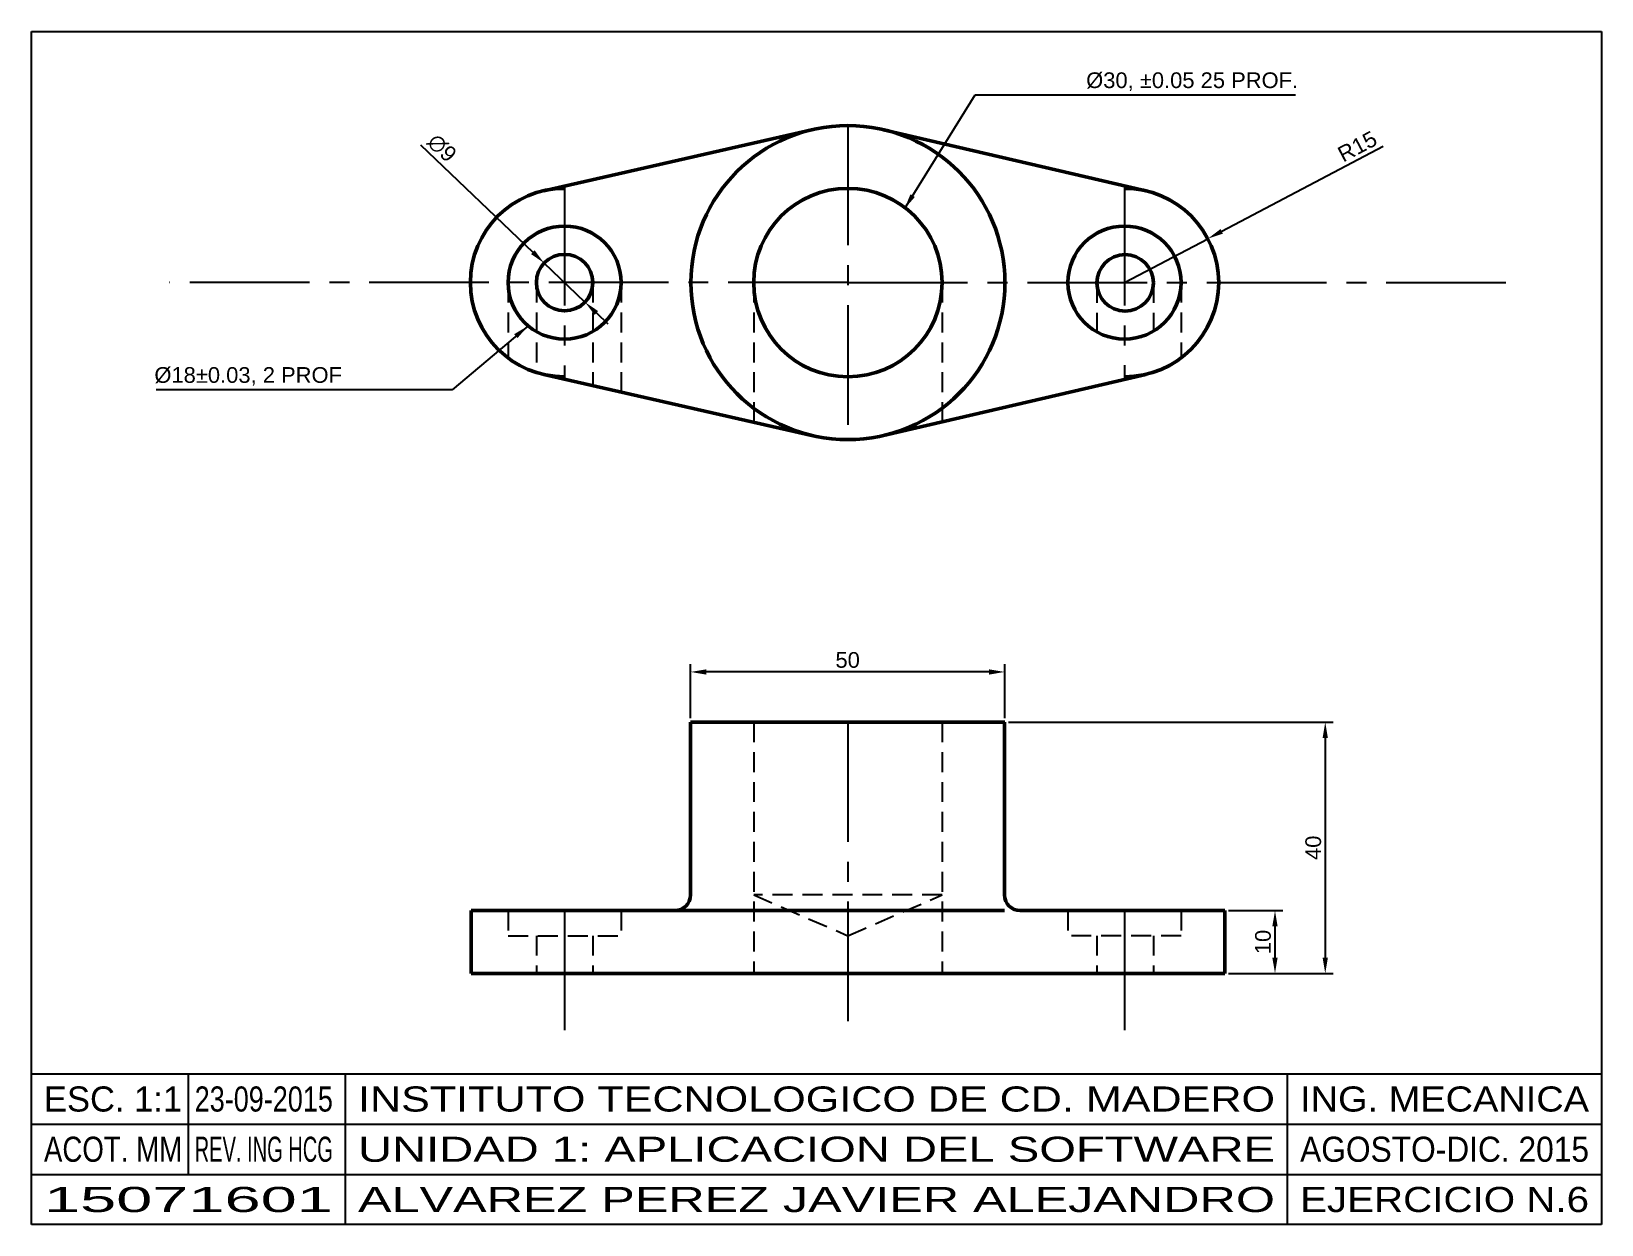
# Model space of a CAD drawing. Header units: millimetres. Extents: x 0 to 250, y 0 to 190.
import ezdxf
from ezdxf.enums import TextEntityAlignment as Align

# ---------------------------------------------------------------- set-up
doc = ezdxf.new("R2010")
doc.units = ezdxf.units.MM
doc.linetypes.add('CENTER2', pattern=[28.575, 19.05, -3.175, 3.175, -3.175])
doc.linetypes.add('HIDDEN2', pattern=[4.7625, 3.175, -1.5875])
doc.layers.get('0').update_dxf_attribs({"lineweight": 50})
doc.layers.add('COTAS', color=1, linetype='Continuous', lineweight=50)
for name, color, linetype in [('EJES', 4, 'CENTER2'), ('OCULTA', 3, 'HIDDEN2'), ('recuadro', 5, 'Continuous'), ('TEXTOS', 6, 'Continuous')]:
    doc.layers.add(name, color=color, linetype=linetype)
doc.styles.get("Standard").update_dxf_attribs({"font": 'ARIAL.TTF'})
doc.dimstyles.new('ISO-25', dxfattribs={"dimtxt": 2.5, "dimasz": 2.5, "dimexe": 1.25, "dimexo": 0.625, "dimtad": 1, "dimtxsty": 'Standard', "dimcen": 2.5, "dimadec": 0, "dimazin": 0, "dimtfac": 1, "dimtmove": 0, "dimatfit": 3, "dimfxl": 1, "dimarcsym": 0})

# ---------------------------------------------------------------- blocks, each defined once
blk = doc.blocks.new('*D3')
at = {"layer": 'COTAS', "color": 0, "lineweight": -2, "transparency": 16777216}
for p, q in [((155.58, 80), (207.25, 80)), ((206, 77.5), (206, 42.5)), ((190.62, 40), (207.25, 40))]:
    blk.add_line(p, q, dxfattribs=at)
at = {"layer": 'COTAS', "color": 0, "transparency": 16777216}
for points in [[(205.58, 77.5), (206.42, 77.5), (206, 80)], [(205.58, 42.5), (206.42, 42.5), (206, 40)]]:
    blk.add_solid(points, dxfattribs=at)
at = {"layer": 'Defpoints', "color": 0, "transparency": 16777216}
for p in [(154.95, 80), (190, 40), (206, 40)]:
    blk.add_point(p, dxfattribs=at)
at = {"layer": 'COTAS', "color": 0, "transparency": 16777216, "insert": (204.1, 60), "char_height": 2.5, "attachment_point": 5, "rotation": 90}
blk.add_mtext('40', dxfattribs=at)
blk = doc.blocks.new('*D4')
at = {"layer": 'COTAS', "color": 0, "lineweight": -2, "transparency": 16777216}
for p, q in [((190.62, 50), (199.25, 50)), ((198, 47.5), (198, 42.5)), ((190.62, 40), (199.25, 40))]:
    blk.add_line(p, q, dxfattribs=at)
at = {"layer": 'COTAS', "color": 0, "transparency": 16777216}
for points in [[(197.58, 47.5), (198.42, 47.5), (198, 50)], [(197.58, 42.5), (198.42, 42.5), (198, 40)]]:
    blk.add_solid(points, dxfattribs=at)
at = {"layer": 'Defpoints', "color": 0, "transparency": 16777216}
for p in [(190, 50), (190, 40), (198, 40)]:
    blk.add_point(p, dxfattribs=at)
at = {"layer": 'COTAS', "color": 0, "transparency": 16777216, "insert": (196.1, 45), "char_height": 2.5, "attachment_point": 5, "rotation": 90}
blk.add_mtext('10', dxfattribs=at)
blk = doc.blocks.new('*D6')
at = {"layer": 'COTAS', "color": 0, "lineweight": -2, "transparency": 16777216}
for p, q in [((104.96, 80.62), (104.96, 89.25)), ((152.46, 88), (107.46, 88)), ((154.96, 80.62), (154.96, 89.25))]:
    blk.add_line(p, q, dxfattribs=at)
at = {"layer": 'COTAS', "color": 0, "transparency": 16777216}
for points in [[(107.46, 88.42), (107.46, 87.58), (104.96, 88)], [(152.46, 88.42), (152.46, 87.58), (154.96, 88)]]:
    blk.add_solid(points, dxfattribs=at)
at = {"layer": 'Defpoints', "color": 0, "transparency": 16777216}
for p in [(104.96, 88), (104.96, 80), (154.96, 80)]:
    blk.add_point(p, dxfattribs=at)
at = {"layer": 'COTAS', "color": 0, "transparency": 16777216, "insert": (129.96, 89.9), "char_height": 2.5, "attachment_point": 5}
blk.add_mtext('50', dxfattribs=at)
blk = doc.blocks.new('*D7')
at = {"layer": 'COTAS', "color": 0, "lineweight": -2, "transparency": 16777216}
for p, q in [((215.2, 171.69), (189.52, 158.16)), ((174.04, 150), (187.31, 156.99))]:
    blk.add_line(p, q, dxfattribs=at)
at = {"layer": 'COTAS', "color": 0, "transparency": 16777216}
blk.add_solid([(189.33, 158.53), (189.71, 157.79), (187.31, 156.99)], dxfattribs=at)
at = {"layer": 'Defpoints', "color": 0, "transparency": 16777216}
for p in [(187.31, 156.99), (174.04, 150)]:
    blk.add_point(p, dxfattribs=at)
at = {"layer": 'COTAS', "color": 0, "transparency": 16777216, "insert": (211.11, 171.68), "char_height": 2.5, "attachment_point": 5, "rotation": 27.7813}
blk.add_mtext('R15', dxfattribs=at)
blk = doc.blocks.new('*D8')
at = {"layer": 'COTAS', "color": 0, "lineweight": -2, "transparency": 16777216}
for p, q in [((61.97, 171.94), (79.84, 154.84)), ((88.14, 146.89), (81.64, 153.11)), ((89.95, 145.16), (91.76, 143.43))]:
    blk.add_line(p, q, dxfattribs=at)
at = {"layer": 'COTAS', "color": 0, "transparency": 16777216}
for points in [[(80.12, 155.14), (79.55, 154.54), (81.64, 153.11)], [(90.24, 145.46), (89.66, 144.86), (88.14, 146.89)]]:
    blk.add_solid(points, dxfattribs=at)
at = {"layer": 'Defpoints', "color": 0, "transparency": 16777216}
for p in [(81.64, 153.11), (88.14, 146.89)]:
    blk.add_point(p, dxfattribs=at)
at = {"layer": 'COTAS', "color": 0, "transparency": 16777216, "insert": (65.36, 171.42), "char_height": 2.5, "attachment_point": 5, "rotation": 316.2513}
blk.add_mtext('∅9', dxfattribs=at)

msp = doc.modelspace()

# ---------------------------------------------------------------- linework, layer by layer
for p, q in [((81.568, 164.627), (124.458, 174.378)), ((135.677, 174.347), (177.443, 164.608)), ((81.568, 135.373), (124.458, 125.622)), ((177.443, 135.392), (135.677, 125.653)), ((104.923, 52.5), (104.923, 80)), ((104.961, 80), (154.961, 80)), ((154.952, 79.996), (154.952, 52.496)), ((102.423, 50), (70, 50)), ((70, 50), (70, 40)), ((102.423, 50), (130, 50)), ((154.952, 49.996), (130, 49.996)), ((157.452, 49.996), (190, 49.996)), ((190, 49.996), (190, 39.996)), ((70, 40), (190, 40))]:
    msp.add_line(p, q)
for centre, radius in [((130, 150), 25), ((130, 150), 15), ((84.893, 150), 9), ((174.037, 150), 9), ((84.893, 150), 4.5), ((174.135, 149.957), 4.5)]:
    msp.add_circle(centre, radius)
for centre, radius, start, end in [((84.893, 150), 15, 90, 270), ((174.037, 150), 15, 270, 90), ((102.423, 52.5), 2.5, 270, 0), ((157.452, 52.496), 2.5, 180, 270)]:
    msp.add_arc(centre, radius, start, end)
at = {"layer": 'EJES'}
for p, q in [((130, 175), (130, 125)), ((84.893, 165.383), (84.893, 134.617)), ((174.037, 165.402), (174.037, 134.598)), ((130, 150), (22, 150)), ((130, 150), (235.663, 150)), ((130, 80), (130, 30)), ((84.893, 50), (84.893, 30)), ((174.037, 49.996), (174.037, 30))]:
    msp.add_line(p, q, dxfattribs=at)
at = {"layer": 'OCULTA'}
for p, q in [((75.893, 150), (75.893, 138)), ((80.393, 150), (80.393, 135.691)), ((89.393, 150), (89.393, 133.594)), ((93.893, 150), (93.893, 132.571)), ((115, 150), (115, 127.772)), ((145, 150), (145, 127.827)), ((169.635, 149.957), (169.635, 142.15)), ((178.635, 149.957), (178.635, 142.264)), ((183.037, 150), (183.037, 138)), ((115, 80), (115, 40)), ((145, 80), (145, 40)), ((145, 52.496), (115, 52.496)), ((115, 52.496), (130, 46)), ((130, 46), (145, 52.496)), ((75.893, 50), (75.893, 46)), ((93.893, 50), (93.893, 46)), ((165.037, 49.996), (165.037, 46)), ((183.037, 49.996), (183.037, 46)), ((75.893, 46), (93.893, 46)), ((80.393, 46), (80.393, 40)), ((89.393, 46), (89.393, 40)), ((183.037, 46), (165.037, 46)), ((169.635, 46), (169.635, 40)), ((178.635, 46), (178.635, 40))]:
    msp.add_line(p, q, dxfattribs=at)
at = {"layer": 'recuadro'}
for p, q in [((0, 0), (0, 190)), ((0, 190), (250, 190)), ((250, 190), (250, 0)), ((0, 24), (250, 24)), ((25, 8), (25, 24)), ((50, 0), (50, 24)), ((200, 0), (200, 24)), ((0, 16), (250, 16)), ((0, 8), (250, 8)), ((250, 0), (0, 0)), ((50, 0), (50, 0)), ((50, 0), (50, 0))]:
    msp.add_line(p, q, dxfattribs=at)

# ---------------------------------------------------------------- texts
at = {"layer": 'COTAS', "char_height": 2.5}
for s, insert, attachment_point in [('%%C30, %%P0.05 25 PROF.', (167.936, 180.511), 7), ('%%C18%%P0.03, 2 PROF', (49.447, 133.575), 9)]:
    msp.add_mtext(s, dxfattribs=dict(at, insert=insert, attachment_point=attachment_point))
at = {"layer": 'TEXTOS'}
for s, width, p, p2 in [('ESC. 1:1', 0.983773, (2, 18), (24, 18)), ('23-09-2015', 0.769664, (26, 18), (48, 18)), ('INSTITUTO TECNOLOGICO DE CD. MADERO', 1.227862, (52, 18), (198, 18)), ('ING. MECANICA', 1.08126, (202, 18), (248, 18)), ('ACOT. MM', 0.787479, (2, 10), (24, 10)), ('REV. ING HCG', 0.571439, (26, 10), (48, 10)), ('UNIDAD 1: APLICACION DEL SOFTWARE', 1.343468, (52, 10), (198, 10)), ('AGOSTO-DIC. 2015', 0.903241, (202, 10), (248, 10)), ('15071601', 1.850198, (2, 2), (48, 2)), ('ALVAREZ PEREZ JAVIER ALEJANDRO', 1.433443, (52, 2), (198, 2)), ('EJERCICIO N.6', 1.148433, (202, 2), (248, 2))]:
    msp.add_text(s, height=4, dxfattribs=dict(at, width=width)).set_placement(p, p2, align=Align.FIT)

# ---------------------------------------------------------------- dimensions: what is measured, and where the dimension line sits
at = {"layer": 'COTAS'}
dim = msp.add_diameter_dim_2p(p1=(88.144, 146.888), p2=(81.643, 153.112), dimstyle='ISO-25', dxfattribs=at)
dim.commit()
dim.dimension.update_dxf_attribs({"geometry": '*D8', "text_midpoint": (64, 170), "dimtype": 163})
dim = msp.add_radius_dim(center=(174.037, 150), mpoint=(187.308, 156.991), dimstyle='ISO-25', dxfattribs=at)
dim.commit()
dim.dimension.update_dxf_attribs({"geometry": '*D7', "text_midpoint": (212, 170), "dimtype": 164})
dim = msp.add_linear_dim(base=(104.961, 88), p1=(154.961, 80), p2=(104.961, 80), dimstyle='ISO-25', dxfattribs=at)
dim.commit()
dim.dimension.update_dxf_attribs({"geometry": '*D6', "text_midpoint": (129.961, 89.901)})
for base, p1, picture, middle in [((206, 40), (154.952, 79.996), '*D3', (204.099, 59.998)), ((198, 40), (190, 49.996), '*D4', (196.099, 44.998))]:
    dim = msp.add_linear_dim(base=base, p1=p1, p2=(190, 40), angle=90, dimstyle='ISO-25', dxfattribs=at)
    dim.commit()
    dim.dimension.update_dxf_attribs({"geometry": picture, "text_midpoint": middle})

# ---------------------------------------------------------------- leaders
at = {"layer": 'COTAS', "annotation_type": 0, "has_hookline": 1}
for points, hookline_direction, text_width in [([(138.988, 161.722), (150.253, 179.886), (167.311, 179.886)], 0, 33.308), ([(79.04, 143.077), (66.97, 132.95), (50.072, 132.95)], 1, 29.569)]:
    msp.add_leader(points, dimstyle='ISO-25', dxfattribs=dict(at, hookline_direction=hookline_direction, text_width=text_width))

doc.saveas('drawing.dxf')
